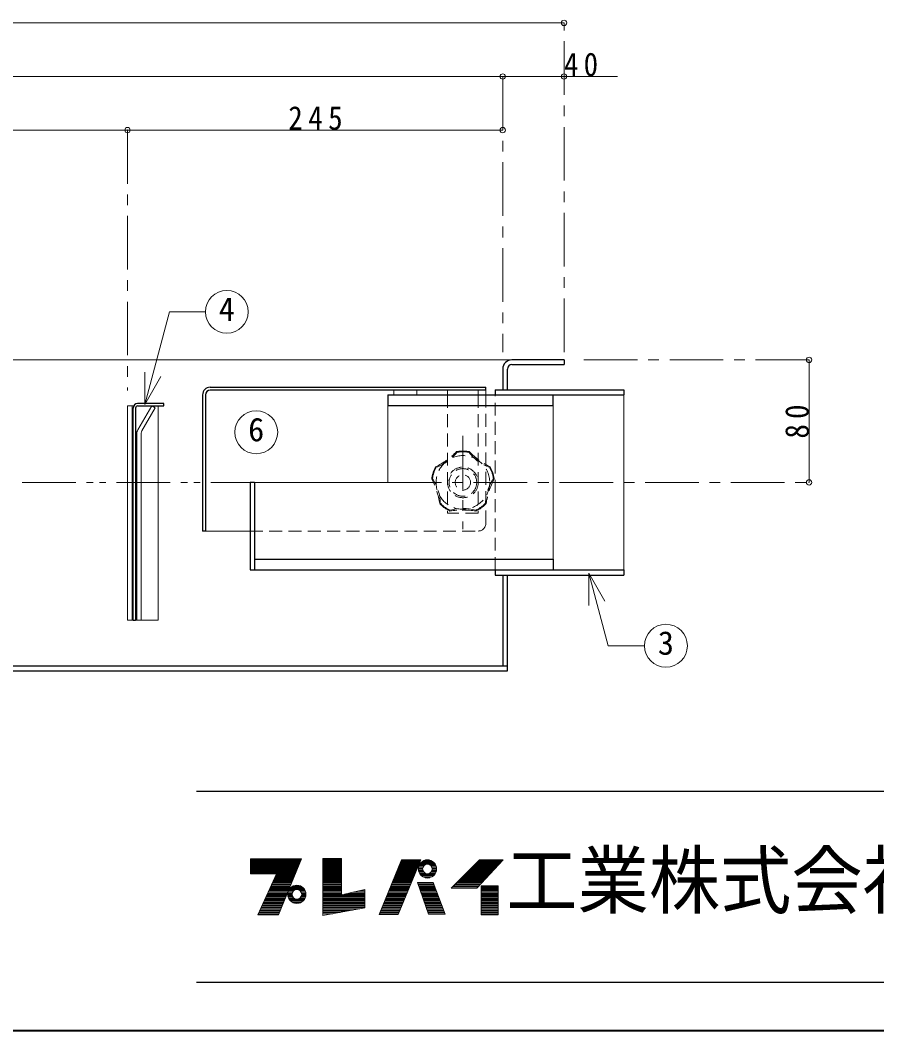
# Model space of a CAD drawing. Units: millimetres at full size, sheet at 1:7. Extents: x -1487 to 1348, y -983 to 984.
# Drawn here: x -185 to 374, y -983 to -324 of the extents above; entities that cross this region are included whole.
import ezdxf
from ezdxf.enums import TextEntityAlignment as Align

# ---------------------------------------------------------------- set-up
doc = ezdxf.new("R2010")
doc.units = ezdxf.units.MM
doc.header["$LTSCALE"] = 7
doc.header["$PDMODE"] = 32
doc.header["$PDSIZE"] = 3.5
for name, pattern in [('CHAIN1', [8, 5, -1, 1, -1]), ('DASHED1', [1.8, 1.2, -0.6]), ('DOUBLE_CHAIN1', [8.8, 5, -1, 0.6, -0.6, 0.6, -1])]:
    doc.linetypes.add(name, pattern=pattern)
doc.layers.add('0-A', color=4, linetype='Continuous', lineweight=9)
doc.styles.add('ＭＳ ゴシック', font='')
doc.styles.get('ＭＳ ゴシック').set_extended_font_data('MS Gothic')

msp = doc.modelspace()

# ---------------------------------------------------------------- linework, layer by layer
at = {"layer": '0-A'}
for p, q in [((170.143, -325.487), (-909.857, -325.487)), ((130.143, -360.487), (-869.857, -360.487)), ((205.143, -360.487), (130.143, -360.487)), ((-374.857, -395.487), (-114.857, -395.487)), ((-114.857, -395.487), (130.143, -395.487)), ((136.143, -545.487), (-866.857, -545.487)), ((330.143, -545.487), (330.143, -625.487)), ((59.143, -568.337), (59.143, -565.337)), ((74.143, -568.337), (74.143, -565.337)), ((-111.857, -575.487), (-110.705, -575.487)), ((-94.857, -715.487), (-94.857, -575.487)), ((55.143, -575.337), (55.143, -625.487)), ((-31.857, -625.487), (55.143, -625.487)), ((-111.857, -715.487), (-111.107, -715.487)), ((-109.607, -715.487), (-108.857, -715.487)), ((-105.857, -715.487), (-94.857, -715.487))]:
    msp.add_line(p, q, dxfattribs=at)
at = {"layer": '0-A', "linetype": 'CHAIN1'}
for p, q in [((170.143, -540.487), (170.143, -325.487)), ((130.143, -360.487), (130.143, -540.487)), ((-114.857, -395.487), (-114.857, -565.487)), ((330.143, -545.487), (180.143, -545.487)), ((104.143, -594.987), (104.143, -655.987)), ((55.143, -625.487), (330.143, -625.487))]:
    msp.add_line(p, q, dxfattribs=at)
at = {"layer": '0-A', "color": 7, "lineweight": 18}
for p, q in [((-103.532, -574.607), (-87.324, -514.12)), ((-64.011, -514.12), (-87.324, -514.12)), ((-103.532, -574.607), (-103.532, -553.607)), ((-103.532, -574.607), (-93.032, -556.421)), ((94.143, -568.337), (94.143, -565.337)), ((114.143, -568.337), (114.143, -565.337)), ((119.143, -568.337), (119.143, -565.337)), ((209.143, -682.637), (209.143, -568.337)), ((-114.857, -575.487), (-111.857, -575.487)), ((-114.857, -715.487), (-114.857, -575.487)), ((-111.857, -575.487), (-111.857, -715.487)), ((-108.054, -591.095), (-99.042, -575.487)), ((163.143, -575.337), (163.143, -675.637)), ((-105.857, -593.291), (-105.857, -715.487)), ((-108.857, -715.487), (-108.857, -594.095)), ((-34.857, -657.337), (-63.857, -657.337)), ((186.357, -684.772), (186.357, -705.772)), ((186.357, -684.772), (196.857, -702.959)), ((-111.857, -715.487), (-114.857, -715.487)), ((-105.857, -715.487), (-108.857, -715.487)), ((-34.557, -871.626), (-1.371, -871.626)), ((-34.557, -871.92), (-1.492, -871.92)), ((-34.557, -872.361), (-1.675, -872.361)), ((-34.557, -872.802), (-1.857, -872.802)), ((-34.557, -873.243), (-2.04, -873.243)), ((-34.557, -873.831), (-2.283, -873.831)), ((-2.465, -874.272), (-34.557, -874.272)), ((-34.557, -874.713), (-2.648, -874.713)), ((-34.557, -875.154), (-2.83, -875.154)), ((-34.557, -875.595), (-3.013, -875.595)), ((-34.557, -876.036), (-3.195, -876.036)), ((-34.557, -876.33), (-3.317, -876.33)), ((-34.557, -876.918), (-3.56, -876.918)), ((-34.557, -877.359), (-3.742, -877.359)), ((-16.329, -907.788), (-1.188, -871.185)), ((12.777, -871.038), (12.777, -908.229)), ((24.978, -871.038), (12.777, -871.038)), ((12.777, -871.626), (24.978, -871.626)), ((12.777, -871.92), (24.978, -871.92)), ((12.777, -872.361), (24.978, -872.361)), ((12.777, -872.802), (24.978, -872.802)), ((12.777, -873.243), (24.978, -873.243)), ((12.777, -873.831), (24.978, -873.831)), ((12.777, -874.272), (24.978, -874.272)), ((12.777, -874.713), (24.978, -874.713)), ((12.777, -875.154), (24.978, -875.154)), ((12.777, -875.595), (24.978, -875.595)), ((12.777, -876.036), (24.978, -876.036)), ((12.777, -876.33), (24.978, -876.33)), ((12.777, -876.918), (24.978, -876.918)), ((12.777, -877.359), (24.978, -877.359)), ((64.08, -871.773), (49.38, -907.494)), ((61.781, -877.359), (74.4, -877.359)), ((61.875, -907.494), (76.722, -871.773)), ((61.962, -876.918), (74.583, -876.918)), ((62.204, -876.33), (74.828, -876.33)), ((62.325, -876.036), (74.95, -876.036)), ((62.507, -875.595), (75.133, -875.595)), ((62.688, -875.154), (75.316, -875.154)), ((62.87, -874.713), (75.5, -874.713)), ((63.051, -874.272), (75.683, -874.272)), ((63.233, -873.831), (75.866, -873.831)), ((63.475, -873.243), (76.111, -873.243)), ((63.656, -872.802), (76.281, -872.802)), ((63.838, -872.361), (76.477, -872.361)), ((64.08, -871.773), (76.722, -871.773)), ((75.064, -877.212), (77.89, -877.212)), ((75.184, -876.477), (78.126, -876.477)), ((75.458, -875.595), (78.735, -875.595)), ((75.731, -875.007), (79.528, -875.007)), ((76.193, -874.272), (85.776, -874.272)), ((76.688, -873.684), (85.281, -873.684)), ((77.539, -872.949), (84.43, -872.949)), ((78.572, -872.361), (83.397, -872.361)), ((86.238, -875.007), (82.441, -875.007)), ((86.511, -875.595), (83.234, -875.595)), ((86.786, -876.477), (83.843, -876.477)), ((86.905, -877.212), (84.079, -877.212)), ((109.356, -877.359), (125.379, -877.359)), ((109.797, -876.918), (125.746, -876.918)), ((110.385, -876.33), (126.292, -876.33)), ((110.679, -876.036), (126.565, -876.036)), ((111.12, -875.595), (126.975, -875.595)), ((111.561, -875.154), (127.384, -875.154)), ((112.002, -874.713), (127.794, -874.713)), ((112.443, -874.272), (128.203, -874.272)), ((112.884, -873.831), (128.613, -873.831)), ((113.325, -890.295), (130.524, -871.773)), ((113.472, -873.243), (129.159, -873.243)), ((113.913, -872.802), (129.568, -872.802)), ((114.354, -872.361), (129.978, -872.361)), ((-34.557, -877.8), (-3.925, -877.8)), ((-34.557, -878.241), (-4.107, -878.241)), ((-34.557, -878.682), (-4.29, -878.682)), ((-34.557, -879.123), (-4.472, -879.123)), ((-34.557, -879.564), (-4.654, -879.564)), ((-34.557, -880.005), (-4.837, -880.005)), ((-34.557, -880.446), (-5.019, -880.446)), ((-17.505, -881.034), (-34.557, -881.034)), ((-29.853, -907.788), (-17.505, -881.034)), ((-6.296, -883.533), (-18.659, -883.533)), ((-6.114, -883.092), (-18.455, -883.092)), ((-5.871, -882.504), (-18.184, -882.504)), ((-5.688, -882.063), (-17.98, -882.063)), ((-5.445, -881.475), (-17.709, -881.475)), ((-5.262, -881.034), (-17.505, -881.034)), ((12.777, -877.8), (24.978, -877.8)), ((12.777, -878.241), (24.978, -878.241)), ((12.777, -878.682), (24.978, -878.682)), ((12.777, -879.123), (24.978, -879.123)), ((12.777, -879.564), (24.978, -879.564)), ((12.777, -880.005), (24.978, -880.005)), ((12.777, -880.446), (24.978, -880.446)), ((12.777, -881.034), (24.978, -881.034)), ((12.777, -881.475), (24.978, -881.475)), ((12.777, -882.063), (24.978, -882.063)), ((12.777, -882.504), (24.978, -882.504)), ((12.777, -883.092), (24.978, -883.092)), ((12.777, -883.533), (24.978, -883.533)), ((59.24, -883.533), (71.834, -883.533)), ((59.422, -883.092), (72.017, -883.092)), ((59.664, -882.504), (72.261, -882.504)), ((59.845, -882.063), (72.445, -882.063)), ((60.087, -881.475), (72.689, -881.475)), ((60.268, -881.034), (72.872, -881.034)), ((60.51, -880.446), (73.117, -880.446)), ((60.692, -880.005), (73.3, -880.005)), ((60.873, -879.564), (73.483, -879.564)), ((61.055, -879.123), (73.667, -879.123)), ((61.236, -878.682), (73.85, -878.682)), ((61.434, -878.241), (74.033, -878.241)), ((61.599, -877.8), (74.217, -877.8)), ((75.035, -877.8), (77.835, -877.8)), ((75.08, -878.535), (77.922, -878.535)), ((75.219, -879.27), (78.199, -879.27)), ((75.458, -880.005), (78.735, -880.005)), ((75.812, -880.74), (79.854, -880.74)), ((76.305, -881.475), (85.664, -881.475)), ((76.834, -882.063), (85.135, -882.063)), ((77.996, -882.945), (83.973, -882.945)), ((79.392, -883.533), (82.577, -883.533)), ((86.158, -880.74), (82.116, -880.74)), ((86.511, -880.005), (83.234, -880.005)), ((86.75, -879.27), (83.771, -879.27)), ((86.889, -878.535), (84.048, -878.535)), ((84.135, -877.8), (86.935, -877.8)), ((103.182, -883.533), (119.604, -883.533)), ((103.623, -883.092), (120.013, -883.092)), ((104.211, -882.504), (120.559, -882.504)), ((104.652, -882.063), (120.969, -882.063)), ((105.24, -881.475), (121.515, -881.475)), ((105.681, -881.034), (121.924, -881.034)), ((106.269, -880.446), (122.47, -880.446)), ((106.71, -880.005), (122.88, -880.005)), ((107.151, -879.564), (123.289, -879.564)), ((107.592, -879.123), (123.699, -879.123)), ((108.033, -878.682), (124.108, -878.682)), ((108.474, -878.241), (124.518, -878.241)), ((108.915, -877.8), (124.927, -877.8)), ((-9.033, -890.148), (-21.712, -890.148)), ((-21.44, -889.56), (-8.789, -889.56)), ((-8.485, -888.825), (-21.101, -888.825)), ((-8.181, -888.09), (-20.762, -888.09)), ((-7.938, -887.502), (-20.491, -887.502)), ((-20.151, -886.767), (-7.634, -886.767)), ((-7.391, -886.179), (-19.88, -886.179)), ((-7.148, -885.591), (-19.563, -885.591)), ((-19.269, -884.856), (-6.843, -884.856)), ((-6.6, -884.268), (-18.998, -884.268)), ((-8.426, -890.148), (-0.125, -890.148)), ((-7.721, -889.56), (-0.83, -889.56)), ((-6.325, -888.825), (-2.226, -888.825)), ((12.777, -884.268), (24.978, -884.268)), ((12.777, -884.856), (24.978, -884.856)), ((12.777, -885.591), (24.978, -885.591)), ((12.777, -886.179), (24.978, -886.179)), ((12.777, -886.767), (24.978, -886.767)), ((12.777, -887.502), (24.978, -887.502)), ((12.777, -888.09), (24.978, -888.09)), ((12.777, -888.825), (24.978, -888.825)), ((12.777, -889.56), (24.978, -889.56)), ((12.777, -890.148), (24.978, -890.148)), ((56.518, -890.148), (69.084, -890.148)), ((56.76, -889.56), (69.329, -889.56)), ((57.062, -888.825), (69.634, -888.825)), ((57.365, -888.09), (69.94, -888.09)), ((57.612, -887.502), (70.184, -887.502)), ((57.906, -886.767), (70.49, -886.767)), ((58.151, -886.179), (70.734, -886.179)), ((58.393, -885.591), (70.978, -885.591)), ((58.696, -884.856), (71.284, -884.856)), ((58.938, -884.268), (71.528, -884.268)), ((74.568, -886.767), (84.861, -886.767)), ((74.823, -887.502), (85.132, -887.502)), ((75.027, -888.09), (85.349, -888.09)), ((75.283, -888.825), (85.62, -888.825)), ((75.538, -889.56), (85.891, -889.56)), ((75.743, -890.148), (86.108, -890.148)), ((92.451, -907.347), (84.807, -886.62)), ((96.42, -890.295), (113.325, -890.295)), ((97.155, -889.56), (114.007, -889.56)), ((97.89, -888.825), (114.69, -888.825)), ((98.625, -888.09), (115.372, -888.09)), ((99.213, -887.502), (115.918, -887.502)), ((99.948, -886.767), (116.601, -886.767)), ((100.536, -886.179), (117.147, -886.179)), ((101.124, -885.591), (117.693, -885.591)), ((101.859, -884.856), (118.375, -884.856)), ((102.447, -884.268), (118.921, -884.268)), ((115.971, -889.56), (127.143, -889.56)), ((115.971, -890.148), (127.143, -890.148)), ((-11.708, -896.616), (-24.697, -896.616)), ((-11.343, -895.734), (-24.267, -895.734)), ((-11.1, -895.146), (-24.019, -895.146)), ((-10.796, -894.411), (-23.679, -894.411)), ((-23.408, -893.823), (-10.553, -893.823)), ((-10.249, -893.088), (-23.069, -893.088)), ((-9.884, -892.206), (-22.662, -892.206)), ((-9.58, -891.471), (-22.322, -891.471)), ((-9.337, -890.883), (-22.051, -890.883)), ((-10.225, -894.411), (-7.425, -894.411)), ((-10.196, -893.823), (-7.37, -893.823)), ((-10.18, -895.146), (-7.338, -895.146)), ((-10.076, -893.088), (-7.134, -893.088)), ((-10.076, -895.734), (-7.134, -895.734)), ((-9.802, -892.206), (-6.525, -892.206)), ((-9.802, -896.616), (-6.525, -896.616)), ((-9.448, -891.471), (-5.406, -891.471)), ((-9.067, -890.883), (0.516, -890.883)), ((0.898, -891.471), (-3.145, -891.471)), ((1.251, -892.206), (-2.026, -892.206)), ((1.251, -896.616), (-2.026, -896.616)), ((1.526, -893.088), (-1.417, -893.088)), ((1.526, -895.734), (-1.417, -895.734)), ((1.629, -895.146), (-1.212, -895.146)), ((1.645, -893.823), (-1.181, -893.823)), ((-1.125, -894.411), (1.675, -894.411)), ((12.777, -890.883), (24.978, -890.883)), ((12.777, -891.471), (24.978, -891.471)), ((12.777, -892.206), (24.978, -892.206)), ((12.777, -893.088), (24.978, -893.088)), ((12.777, -893.823), (24.978, -893.823)), ((12.777, -894.411), (24.978, -894.411)), ((12.777, -895.146), (40.119, -895.146)), ((12.777, -895.734), (40.119, -895.734)), ((12.777, -896.616), (40.119, -896.616)), ((40.119, -894.411), (26.294, -894.411)), ((40.119, -893.823), (28.927, -893.823)), ((40.119, -893.088), (32.219, -893.088)), ((40.119, -892.206), (36.169, -892.206)), ((53.856, -896.616), (66.396, -896.616)), ((54.219, -895.734), (66.763, -895.734)), ((54.461, -895.146), (67.007, -895.146)), ((54.764, -894.411), (67.314, -894.411)), ((55.006, -893.823), (67.557, -893.823)), ((55.308, -893.088), (67.862, -893.088)), ((55.671, -892.206), (68.229, -892.206)), ((55.973, -891.471), (68.534, -891.471)), ((56.215, -890.883), (68.779, -890.883)), ((75.998, -890.883), (86.379, -890.883)), ((76.202, -891.471), (86.596, -891.471)), ((76.458, -892.206), (86.867, -892.206)), ((76.764, -893.088), (87.192, -893.088)), ((77.02, -893.823), (87.463, -893.823)), ((77.224, -894.411), (87.68, -894.411)), ((77.48, -895.146), (87.951, -895.146)), ((77.684, -895.734), (88.168, -895.734)), ((77.99, -896.616), (88.493, -896.616)), ((115.971, -890.883), (127.143, -890.883)), ((115.971, -891.471), (127.143, -891.471)), ((115.971, -892.206), (127.143, -892.206)), ((115.971, -893.088), (127.143, -893.088)), ((115.971, -893.823), (127.143, -893.823)), ((115.971, -894.411), (127.143, -894.411)), ((115.971, -895.146), (127.143, -895.146)), ((115.971, -895.734), (127.143, -895.734)), ((115.971, -896.616), (127.143, -896.616)), ((-14.688, -903.819), (-28.022, -903.819)), ((-14.384, -903.084), (-27.682, -903.084)), ((-14.019, -902.202), (-27.275, -902.202)), ((-13.775, -901.614), (-27.004, -901.614)), ((-13.471, -900.879), (-26.665, -900.879)), ((-13.167, -900.144), (-26.325, -900.144)), ((-12.863, -899.409), (-25.986, -899.409)), ((-12.559, -898.674), (-25.647, -898.674)), ((-12.316, -898.086), (-25.376, -898.086)), ((-12.012, -897.351), (-25.036, -897.351)), ((-9.448, -897.351), (-5.406, -897.351)), ((-8.955, -898.086), (0.404, -898.086)), ((-8.426, -898.674), (-0.125, -898.674)), ((-7.504, -899.409), (-1.047, -899.409)), ((-5.868, -900.144), (-2.683, -900.144)), ((0.898, -897.351), (-3.145, -897.351)), ((12.777, -897.351), (40.119, -897.351)), ((12.777, -898.086), (40.119, -898.086)), ((12.777, -898.674), (40.119, -898.674)), ((12.777, -899.409), (40.119, -899.409)), ((12.777, -900.144), (40.119, -900.144)), ((12.777, -900.879), (40.119, -900.879)), ((12.777, -901.614), (40.119, -901.614)), ((12.777, -902.202), (40.119, -902.202)), ((12.777, -903.084), (40.119, -903.084)), ((12.777, -903.819), (36.902, -903.819)), ((50.892, -903.819), (63.402, -903.819)), ((51.194, -903.084), (63.708, -903.084)), ((51.557, -902.202), (64.074, -902.202)), ((51.799, -901.614), (64.319, -901.614)), ((52.102, -900.879), (64.624, -900.879)), ((52.404, -900.144), (64.93, -900.144)), ((52.707, -899.409), (65.235, -899.409)), ((53.009, -898.674), (65.541, -898.674)), ((53.251, -898.086), (65.785, -898.086)), ((53.554, -897.351), (66.09, -897.351)), ((78.246, -897.351), (88.764, -897.351)), ((78.486, -898.086), (89.035, -898.086)), ((78.706, -898.674), (89.252, -898.674)), ((78.961, -899.409), (89.523, -899.409)), ((79.216, -900.144), (89.794, -900.144)), ((79.472, -900.879), (90.065, -900.879)), ((79.727, -901.614), (90.336, -901.614)), ((79.932, -902.202), (90.553, -902.202)), ((80.238, -903.084), (90.878, -903.084)), ((80.544, -903.819), (91.15, -903.819)), ((115.971, -897.351), (127.143, -897.351)), ((115.971, -898.086), (127.143, -898.086)), ((115.971, -898.674), (127.143, -898.674)), ((115.971, -899.409), (127.143, -899.409)), ((115.971, -900.144), (127.143, -900.144)), ((115.971, -900.879), (127.143, -900.879)), ((115.971, -901.614), (127.143, -901.614)), ((115.971, -902.202), (127.143, -902.202)), ((115.971, -903.084), (127.143, -903.084)), ((115.971, -903.819), (127.143, -903.819)), ((-29.853, -907.788), (-16.329, -907.788)), ((-16.025, -907.053), (-29.514, -907.053)), ((-15.661, -906.171), (-29.107, -906.171)), ((-15.356, -905.436), (-28.768, -905.436)), ((-15.052, -904.701), (-28.429, -904.701)), ((12.777, -904.701), (32.077, -904.701)), ((12.777, -905.436), (28.056, -905.436)), ((12.777, -906.171), (24.035, -906.171)), ((12.777, -907.053), (19.21, -907.053)), ((61.875, -907.494), (49.38, -907.494)), ((49.561, -907.053), (62.058, -907.053)), ((49.924, -906.171), (62.424, -906.171)), ((50.227, -905.436), (62.73, -905.436)), ((50.529, -904.701), (63.035, -904.701)), ((80.8, -904.701), (91.475, -904.701)), ((81.055, -905.436), (91.746, -905.436)), ((81.311, -906.171), (92.017, -906.171)), ((81.617, -907.053), (92.342, -907.053)), ((81.72, -907.347), (92.451, -907.347)), ((115.971, -904.701), (127.143, -904.701)), ((115.971, -905.436), (127.143, -905.436)), ((115.971, -906.171), (127.143, -906.171)), ((115.971, -907.053), (127.143, -907.053))]:
    msp.add_line(p, q, dxfattribs=at)
at = {"layer": '0-A', "color": 5, "lineweight": 25}
for p, q in [((170.143, -545.487), (136.143, -545.487)), ((170.143, -545.487), (170.143, -548.487)), ((130.143, -551.487), (130.143, -564.987)), ((133.143, -564.987), (133.143, -551.487)), ((136.143, -548.487), (170.143, -548.487)), ((-60.857, -563.337), (119.143, -563.337)), ((119.143, -565.337), (-60.857, -565.337)), ((119.143, -565.337), (119.143, -563.337)), ((125.143, -564.987), (209.143, -564.987)), ((125.143, -564.987), (125.143, -568.337)), ((209.143, -564.987), (209.143, -568.337)), ((-65.857, -568.337), (-65.857, -657.337)), ((-63.857, -568.337), (-63.857, -657.337)), ((55.143, -568.337), (55.143, -575.337)), ((55.143, -568.337), (209.143, -568.337)), ((163.143, -575.337), (163.143, -568.337)), ((-111.107, -715.487), (-111.107, -576.987)), ((-109.607, -576.987), (-109.607, -715.487)), ((-108.167, -575.487), (-91.107, -575.487)), ((-91.107, -573.987), (-108.107, -573.987)), ((-91.107, -575.487), (-91.107, -573.987)), ((55.143, -575.337), (163.143, -575.337)), ((-31.857, -625.487), (-34.857, -625.487)), ((-34.857, -625.487), (-34.857, -682.637)), ((-31.857, -625.487), (-31.857, -682.637)), ((-63.857, -657.337), (-65.857, -657.337)), ((-31.857, -675.637), (163.143, -675.637)), ((163.143, -675.637), (163.143, -682.637)), ((-34.857, -682.637), (209.143, -682.637)), ((125.143, -682.637), (125.143, -685.987)), ((125.143, -685.987), (209.143, -685.987)), ((130.143, -685.987), (130.143, -745.487)), ((133.143, -748.487), (133.143, -685.987)), ((209.143, -682.637), (209.143, -685.987)), ((-111.107, -715.487), (-109.607, -715.487)), ((133.143, -745.487), (-872.857, -745.487)), ((-872.857, -748.487), (133.143, -748.487))]:
    msp.add_line(p, q, dxfattribs=at)
at = {"layer": '0-A', "linetype": 'DASHED1'}
for p, q in [((94.143, -568.337), (94.143, -645.487)), ((114.143, -568.337), (114.143, -645.487)), ((119.143, -652.212), (119.143, -568.337)), ((114.143, -645.487), (94.143, -645.487)), ((-34.857, -657.337), (114.143, -657.337))]:
    msp.add_line(p, q, dxfattribs=at)
at = {"layer": '0-A', "color": 7, "linetype": 'DASHED1', "lineweight": 18}
msp.add_line((125.143, -682.637), (125.143, -568.337), dxfattribs=at)
at = {"layer": '0-A', "linetype": 'DOUBLE_CHAIN1'}
msp.add_line((-861.137, -625.487), (-34.857, -625.487), dxfattribs=at)
at = {"layer": '0-A', "color": 6, "lineweight": 25}
for p, q in [((-69.857, -826.987), (1316.143, -826.987)), ((1316.143, -951.987), (-69.857, -951.987))]:
    msp.add_line(p, q, dxfattribs=at)
at = {"layer": '0-A', "color": 1, "lineweight": 40}
msp.add_line((1347.643, -983.487), (-1487.357, -983.487), dxfattribs=at)
at = {"layer": '0-A', "color": 7, "lineweight": 18}
for points in [[(-99.042, -575.487), (-96.792, -576.786), (-105.455, -591.791)], [(186.357, -684.772), (199.043, -732.115), (222.68, -732.115)], [(-34.557, -881.034), (-34.557, -871.185), (-1.188, -871.185)], [(12.777, -908.229), (40.119, -903.231), (40.119, -891.324), (24.978, -894.705), (24.978, -871.038)], [(96.42, -890.295), (114.942, -871.773), (130.524, -871.773)], [(81.72, -907.347), (74.517, -886.62), (84.807, -886.62)]]:
    msp.add_lwpolyline(points, dxfattribs=at)
msp.add_lwpolyline([(115.971, -888.825), (115.971, -907.788), (127.143, -907.788), (127.143, -888.825)], close=True, dxfattribs=at)
for centre, radius in [((-50.011, -514.12), 14), ((-30.805, -592.763), 14), ((236.68, -732.115), 14), ((80.985, -877.8), 5.95), ((80.985, -877.8), 3.15), ((-4.275, -894.411), 5.95), ((-4.275, -894.411), 3.15)]:
    msp.add_circle(centre, radius, dxfattribs=at)
at = {"layer": '0-A', "linetype": 'DASHED1'}
for radius in [17.5, 10, 9, 5]:
    msp.add_circle((104.143, -625.487), radius, dxfattribs=at)
at = {"layer": '0-A', "color": 5, "lineweight": 25}
for centre, radius, start in [((136.143, -551.487), 6, 90), ((136.143, -551.487), 3, 90), ((-60.857, -568.337), 5, 90), ((-60.857, -568.337), 3, 90), ((-108.107, -576.987), 3, 92.27697), ((-108.107, -576.987), 1.5, 92.27697)]:
    msp.add_arc(centre, radius, start, 180, dxfattribs=at)
at = {"layer": '0-A', "color": 7, "lineweight": 18}
for centre, radius, start, end in [((-108.107, -576.987), 3, 90, 92.27697), ((-102.857, -594.095), 6, 150, 180), ((-102.857, -593.291), 3, 150, 180)]:
    msp.add_arc(centre, radius, start, end, dxfattribs=at)
at = {"layer": '0-A', "linetype": 'DASHED1'}
for centre, radius, start, end in [((61.263, -566.468), 54.951, 297.11306, 314.88694), ((77.061, -588.212), 29.075, 289.44958, 322.55042), ((104.143, -625.487), 20.5, 78.46304, 101.53696), ((104.143, -625.487), 20, 78.46304, 101.53696), ((131.225, -588.212), 29.075, 217.44958, 250.55042), ((147.022, -566.468), 54.951, 225.11306, 242.88694), ((104.143, -625.487), 20.5, 150.46304, 173.53696), ((104.143, -625.487), 20, 150.46304, 173.53696), ((104.143, -625.487), 20, 6.46304, 29.53696), ((104.143, -625.487), 20.5, 6.46304, 29.53696), ((34.762, -648.03), 54.951, 9.11306, 26.88694), ((60.323, -639.725), 29.075, 1.44958, 34.55042), ((147.962, -639.725), 29.075, 145.44958, 178.55042), ((173.524, -648.03), 54.951, 153.11306, 170.88694), ((104.143, -625.487), 20.5, 222.46304, 245.53696), ((104.143, -625.487), 20, 222.46304, 245.53696), ((104.143, -625.487), 20, 294.46304, 317.53696), ((104.143, -625.487), 20.5, 294.46304, 317.53696), ((104.143, -698.438), 54.951, 81.11306, 98.88694), ((104.143, -671.561), 29.075, 73.44958, 106.55042), ((114.143, -652.212), 5, 270, 0)]:
    msp.add_arc(centre, radius, start, end, dxfattribs=at)
at = {"layer": '0-A'}
for p in [(170.143, -325.487), (130.143, -360.487), (170.143, -360.487), (-114.857, -395.487), (130.143, -395.487), (330.143, -545.487), (330.143, -625.487)]:
    msp.add_point(p, dxfattribs=at)

# ---------------------------------------------------------------- texts
at = {"layer": '0-A', "color": 7, "style": 'ＭＳ ゴシック'}
for s, p in [('4', (-55.261, -524.62)), ('6', (-36.055, -603.263)), ('3', (231.43, -742.615))]:
    msp.add_text(s, height=15.4, dxfattribs=at).set_placement(p, align=Align.BOTTOM_LEFT)
at = {"layer": '0-A', "color": 7, "style": 'ＭＳ ゴシック', "width": 0.95}
msp.add_text('工業株式会社', height=35.92, dxfattribs=at).set_placement((132.393, -913.987), align=Align.BOTTOM_LEFT)
at = {"layer": '0-A', "color": 7, "char_height": 15.4, "attachment_point": 7, "style": 'ＭＳ ゴシック'}
for s, insert in [('\\T1.36;\\W0.9;40', (170.143, -360.487)), ('\\T1.38;\\W0.9;245', (-9.857, -395.487))]:
    msp.add_mtext(s, dxfattribs=dict(at, insert=insert))
at = {"layer": '0-A', "color": 7, "insert": (330.143, -596.862), "char_height": 15.4, "attachment_point": 7, "rotation": 90, "style": 'ＭＳ ゴシック'}
msp.add_mtext('\\T1.36;\\W0.9;80', dxfattribs=at)

doc.saveas('drawing.dxf')
